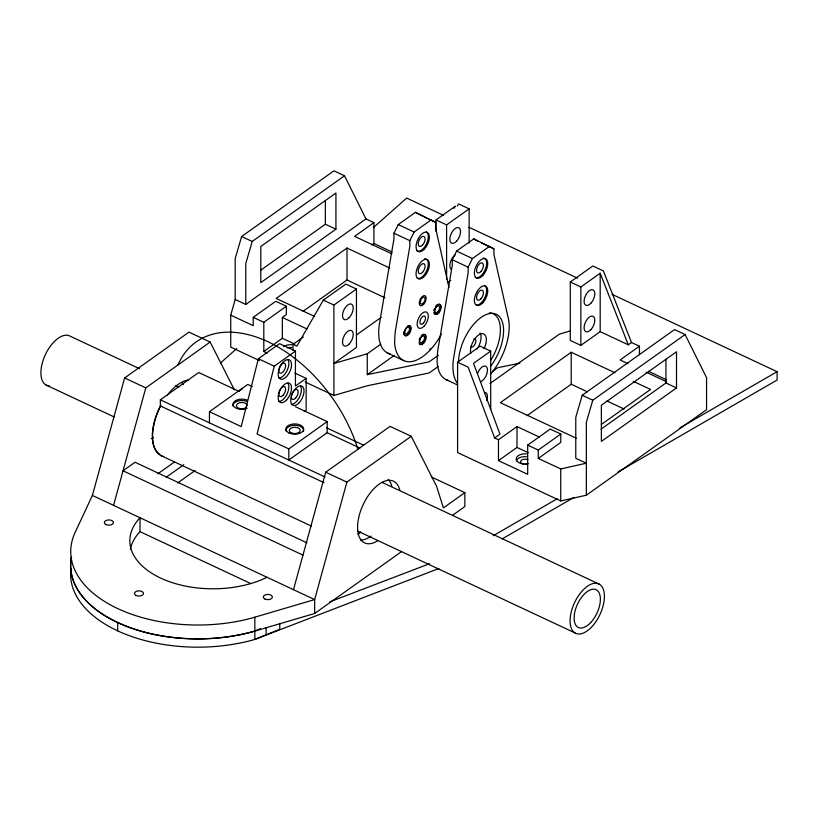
<?xml version="1.0" encoding="UTF-8"?>
<svg xmlns="http://www.w3.org/2000/svg" width="818" height="818" viewBox="0 0 818 818"><rect width="100%" height="100%" fill="white"/><g stroke="black" fill="none" stroke-linecap="round" stroke-linejoin="round"><path stroke-width="1.23" d="M279.787 623.347L279.787 629.308L254.848 639.42A127.772 73.804 0 0 1 117.69 630.862L117.69 622.518A126.187 72.884 0 0 1 71.473 557.089M130.379 549.215A83.119 48.006 0 0 1 140.011 531.649L140.021 517.753A83.119 48.006 0 0 0 160.604 578.06A83.119 48.006 0 0 0 267.026 577.273M238.999 391.393L198.702 372.507L160.348 399.818L160.348 405.943L323.969 482.64M209.439 422.824L209.449 411.699L247.803 384.399L252.333 386.525M431.454 476.996L464.849 492.64L443.397 507.927L436.618 486.373L411.249 436.291L346.873 482.119L314.654 599.594L254.858 617.171L254.848 639.42L438.877 568.5M266.085 634.543L266.085 627.396M327.18 421.597L288.826 448.908L288.815 460.033L327.169 432.722L327.18 421.597L295.431 406.72M209.449 411.699L241.198 426.587L258.386 358.744L279.572 343.662L295.451 351.096L295.431 386.024L306.167 378.386L294.828 373.069M306.167 378.386L306.147 410.207L304.204 411.587M71.319 558.254A126.974 73.344 0 0 0 125.808 626.026A126.974 73.344 0 0 0 254.858 631.077L314.644 613.5L314.654 599.594L92.393 495.432L124.612 377.957L188.989 332.128L210.154 342.047L234.377 389.849M464.849 492.64L464.849 506.546L452.415 515.401M612.079 294.347L777.1 371.689L777.1 380.033L618.06 471.925M295.451 351.096L274.255 366.188L257.077 434.031L288.826 448.908M113.559 505.35L145.788 387.875L210.154 342.047M293.488 589.666L325.707 472.201L390.074 426.372L411.249 436.291M259.398 360.554L230.748 347.129L230.737 315.145L235.185 299.49L235.185 258.6L241.627 236.504L333.938 170.829L344.511 175.788L365.983 218.927L373.918 222.639L373.918 243.498L371.883 244.95M344.511 175.788L252.21 241.453L245.768 263.56L245.768 304.449L235.185 299.49M490.708 409.532L490.698 351.116L480.125 346.167L457.579 362.2L457.589 452.599L560.749 500.933L586.353 495.197L706.568 409.675L706.568 377.681L685.095 334.552L674.513 329.593L582.212 395.268L575.77 417.364L575.77 458.254L586.353 463.213L560.739 468.949L538.264 458.407L538.264 450.064L560.8 434.031L550.217 429.072L527.682 445.104L527.682 474.317L498.469 460.626L498.469 439.767L517.007 426.577L539.481 437.109M685.095 334.552L592.784 400.217L586.353 422.323L586.353 495.197M92.393 495.432L74.939 532.845A126.974 73.344 0.1 0 0 117.751 608.602A126.974 73.344 0.1 0 0 254.889 617.201M390.196 353.959A44.673 22.986 -64.9 0 1 379.327 324.552L393.959 238.836L393.959 233.232L398.254 224.572L415.421 212.353L435.585 222.291L435.585 227.946L448.959 287.455M441.464 334A44.673 22.986 -64.9 0 1 411.832 361.525A44.673 22.986 -64.9 0 1 394.593 341.904L395.196 331.985L409.828 246.279L409.828 240.666L414.123 232.005L431.291 219.786M448.53 380.482A44.673 22.986 -64.9 0 1 437.057 360.983L437.661 351.065L452.293 265.349L452.293 259.746L456.587 251.085L473.765 238.866L493.929 248.815L493.929 254.459L507.855 316.454A44.673 22.986 -64.9 0 1 490.411 374.399M457.374 383.233A44.673 22.986 -64.9 0 1 453.54 358.499L468.162 272.793L468.162 267.179L472.456 258.519L489.634 246.3M380.759 344.194L367.272 353.785L333.897 363.478L356.444 347.445L356.444 289.03L345.861 284.071L323.314 300.114L296.873 346.126L293.018 344.327L293.018 350.462M454 208.334L455.34 206.177L436.025 219.93L436.025 231.351M457.221 206.044L458.561 203.887L469.143 208.846L469.143 243.13M220.574 362.906L236.801 348.54M373.274 227.66L406.669 198.079L443.601 215.39M260.513 270.349L325.349 224.224L325.349 200.533M335.932 229.183L260.799 282.629L260.799 246.474L335.932 193.017L335.932 229.183L325.349 224.224M245.768 304.449L365.983 218.927M373.918 222.639L354.603 236.382L391.904 253.866M389.562 267.967L347.006 248.028L276.167 298.427L314.122 316.208M230.737 315.145L253.222 325.676L253.222 317.333L275.768 301.3L286.351 306.249L286.351 314.593L282.343 317.445L282.343 338.304L263.805 351.495L267.179 353.069M263.805 351.495L263.805 322.292L286.351 306.249M302.864 311.423L347.016 280.012L347.006 248.028M438.346 366.413L429.143 372.967L367.272 385.769L333.908 395.462L333.897 305.063L356.444 289.03M446.608 279.49L446.597 224.889L469.143 208.846M293.018 344.327L303.325 336.996M238.508 391.393L242.588 388.478M157.854 473.806L174.469 461.976M356.546 334.879L381.188 317.353M166.299 477.17L183.805 464.696M447.63 282.568L450.708 280.38M177.618 483.009L195.134 470.534M367.272 353.785L367.272 374.644L394.235 355.462M438.346 355.288L429.143 361.832L367.272 374.644M580.872 345.38L580.862 286.975L600.187 273.232L600.187 331.638L580.872 345.38L570.289 340.431L570.289 282.016L592.825 265.983L603.408 270.942L631.506 342.517L639.441 346.229L639.441 354.818M490.698 351.116L473.53 363.335L499.982 434.143L494.614 437.957L468.162 367.159L457.579 362.2M492.477 371.392L497.589 367.752L519.859 363.141M489.962 383.53L559.461 334.092L570.187 330.973M614.911 372.732L571.209 352.261L500.36 402.661L576.271 438.223M527.058 415.656L571.209 384.245L571.209 352.261M600.187 331.638L628.285 344.807L631.506 342.517M639.441 346.229L620.116 359.981L628.03 363.683M498.469 460.626L517.007 447.436L517.007 426.577M314.644 613.5L401.658 551.536M538.264 458.407L560.8 442.374L560.8 434.031M601.281 424.501L650.555 389.44L633.306 381.352M601.087 429.113L665.934 382.988L665.934 359.296M676.517 387.936L601.373 441.393L601.373 405.237L676.506 351.781L676.517 387.936L665.934 382.988M493.264 535.698L557.324 498.683M679.911 427.845L777.1 371.689M502.099 538.929L573.888 497.456M260.472 628.643L254.858 631.077A127.772 73.804 0 0 1 117.69 622.518M329.654 601.905L429.378 563.786M468.99 227.281L577.457 278.12M570.289 282.016L580.862 286.975M436.025 219.93L446.597 224.889M481.454 242.966L493.929 248.815M426.515 218.048L415.421 212.353M428.785 219.112L435.585 222.291M456.587 251.085L472.456 258.519M398.254 224.572L414.123 232.005M452.293 259.746L468.162 267.179M393.959 233.232L409.828 240.666M648.48 371.331L666.568 379.808M373.918 243.498L392.006 251.975M646.118 372.159L666.465 381.699M571.209 384.245L587.314 391.791M606.864 400.953L624.114 409.031M347.016 280.012L384.961 297.793M582.212 395.268L592.784 400.217M241.627 236.504L252.21 241.453M323.314 300.114L333.897 305.063M446.26 379.685L457.589 385.002M387.916 353.171L403.785 360.605M282.343 317.445L307.067 329.03M527.682 445.104L538.264 450.064M253.222 317.333L263.805 322.292M517.007 447.436L528.244 452.702M282.343 338.304L294.705 344.092M494.614 437.957L498.469 439.767M258.386 358.744L274.255 366.188M305.247 382.037L333.908 395.462M326.658 427.875L363.509 445.145M326.484 432.395L359.869 448.039M139.53 368.703L70.205 336.208A27.25 14.008 -64.9 0 0 44.448 356.74A27.25 14.008 -64.9 0 0 49.479 385.963M175.359 385.493L178.825 387.118M382.18 482.426L599.4 584.236A27.25 14.008 -64.9 0 1 591.69 626.936A27.25 14.008 -64.9 0 1 570.667 614.655A27.25 14.008 -64.9 0 1 599.4 584.236M124.612 377.957L145.788 387.875M325.707 472.201L346.873 482.119M160.348 399.818L324.971 476.966M45.92 384.961L114.091 416.914M357.885 531.168L575.105 632.979M160.481 455.35L311.28 526.025M306.873 542.804L135.031 462.262L123.037 470.8L302.967 555.125M140.011 531.649L250.86 583.602M473.765 238.866L478.049 241.371M600.187 273.232L628.285 344.807M560.739 468.949L560.749 500.933M177.966 364.961A123.794 78.497 54.5 0 1 267.956 341.74A123.794 78.497 54.5 0 1 357.895 449.286M117.69 630.862A126.187 72.884 0 0 1 70.9 568.919M377.916 540.606A34.07 17.515 -64.9 0 1 357.609 528.765A34.07 17.515 -64.9 0 1 375.687 486.966A34.07 17.515 -64.9 0 1 399.767 490.084M388.131 479.276A34.07 17.515 -64.9 0 1 391.832 486.373M371.086 536.127A34.07 17.515 -64.9 0 1 360.36 540.044M360.636 532.068A39.346 20.225 -64.9 0 1 357.855 534.246M153.406 437.732A34.07 17.515 -64.9 0 1 151.218 438.693M181.749 382.548A34.07 17.515 -64.9 0 1 183.304 384.46M159.807 454.215A40.716 20.931 -64.9 0 1 160.901 405.114M167.373 395.063A40.716 20.931 -64.9 0 1 188.396 380.002M360.288 532.303A42.72 21.953 -64.9 0 1 358.529 533.776M163.692 456.618A42.72 21.953 -64.9 0 1 160.502 406.035M279.235 368.049A5.45 2.802 -64.9 0 1 285.022 363.601A5.45 2.802 -64.9 0 1 282.803 372.108A5.45 2.802 -64.9 0 1 278.887 369.368M246.832 406.924A5.45 3.149 0 0 1 238.058 407.906A5.45 3.149 0 0 1 239.469 402.814A5.45 3.149 0 0 1 247.271 405.319M287.987 359.705A10.603 5.45 -64.9 0 1 286.924 370.912A10.603 5.45 -64.9 0 1 278.866 378.028M287.977 383.141A10.603 5.45 -64.9 0 1 286.913 394.348A10.603 5.45 -64.9 0 1 278.856 401.454M247.067 408.407A8.886 5.133 0 0 1 235.144 407.609A8.886 5.133 0 0 1 235.461 400.677A8.886 5.133 0 0 1 247.445 400.268M285.932 430.974A8.886 5.133 0 0 1 295.012 425.309A8.886 5.133 0 0 1 303.55 431.25M233.018 406.168A8.886 5.133 0 0 1 237.619 401.127A8.886 5.133 0 0 1 247.445 401.658M300.492 386.055A10.562 5.429 -64.9 0 1 299.429 397.211A10.562 5.429 -64.9 0 1 291.402 404.296M438.1 304.255A5.47 2.812 -64.9 0 1 439.644 310.625A5.47 2.812 -64.9 0 1 433.877 312.721M433.877 310.411A5.47 2.812 -64.9 0 1 434.225 309.092M435.483 306.566A5.47 2.812 -64.9 0 1 437.211 304.736M408.049 325.636A5.47 2.812 -64.9 0 1 410.135 330.697A5.47 2.812 -64.9 0 1 404.716 335.472M404.174 334.94A5.47 2.812 -64.9 0 1 403.826 331.791M421.29 335.687A5.47 2.812 -64.9 0 1 425.421 335.533A5.47 2.812 -64.9 0 1 423.642 342.374A5.47 2.812 -64.9 0 1 419.205 343.713M419.194 339.255A5.47 2.812 -64.9 0 1 419.746 337.936M426.352 231.954A10.562 5.429 -64.9 0 1 426.362 244.142A10.562 5.429 -64.9 0 1 416.945 250.85M424.389 258.866A10.562 5.429 -64.9 0 1 427.303 269.194A10.562 5.429 -64.9 0 1 417.436 278.345M451.393 269.5A8.517 4.387 -64.9 0 1 450.237 262.752A8.517 4.387 -64.9 0 1 455.186 254.93M283.509 346.607A8.855 5.112 0 0 1 291.781 344.777M287.22 347.834A8.855 5.112 0 0 1 291.781 347.558M430.994 348.335A8.855 5.112 0 0 1 429.777 349.47M458.52 361.597A35.767 18.405 -64.9 0 1 478.233 319.674A35.767 18.405 -64.9 0 1 502.671 323.008A35.767 18.405 -64.9 0 1 490.831 366.004M473.837 338.928A4.427 2.28 -64.9 0 1 475.33 343.56A4.427 2.28 -64.9 0 1 470.698 346.464M483.326 258.038A10.603 5.46 -64.9 0 1 485.289 269.419A10.603 5.46 -64.9 0 1 475.258 277.404M484.716 285.707A10.603 5.46 -64.9 0 1 485.289 296.689A10.603 5.46 -64.9 0 1 476.649 305.063M470.728 353.54A12.607 6.483 -64.9 0 1 480.463 334.01A12.607 6.483 -64.9 0 1 484.021 348.693M479.992 332.895A12.607 6.483 -64.9 0 1 477.088 349.02M489.399 312.895A34.918 17.965 -64.9 0 1 490.626 360.431M484.798 392.415A8.517 4.387 -64.9 0 1 486.761 400.513M477.467 373.744A8.517 4.387 -64.9 0 1 484.389 366.004A8.517 4.387 -64.9 0 1 487.16 372.711A8.517 4.387 -64.9 0 1 480.728 381.628M528.203 463.734A8.855 5.112 0 0 1 516.23 459.481A8.855 5.112 0 0 1 526.434 453.908M527.641 463.806A4.427 2.556 0 0 1 525.493 464.276M524.338 464.266A4.427 2.556 0 0 1 520.994 460.698A4.427 2.556 0 0 1 527.835 459.747M516.291 460.933A8.855 5.112 0 0 1 526.434 456.689M136.136 595.494A4.53 2.618 0 0 0 143.457 593.868A4.53 2.618 0 0 0 137.363 591.015A4.53 2.618 0 0 0 136.136 595.494M105.972 524.543A4.53 2.618 0 0 0 113.354 522.999A4.53 2.618 0 0 0 107.352 520.074A4.53 2.618 0 0 0 105.972 524.543M264.991 599.062A4.53 2.618 0 0 0 272.312 597.447A4.53 2.618 0 0 0 266.218 594.584A4.53 2.618 0 0 0 264.991 599.062M291.341 432.886A5.45 3.149 0 0 0 300.155 430.943A5.45 3.149 0 0 0 292.824 427.497A5.45 3.149 0 0 0 291.341 432.886M289.173 433.039A8.886 5.133 0 0 0 303.55 429.859A8.886 5.133 0 0 0 291.597 424.256A8.886 5.133 0 0 0 289.173 433.039M286.576 376.525A10.603 5.45 -64.9 0 0 289.572 359.91A10.603 5.45 -64.9 0 0 278.396 371.75A10.603 5.45 -64.9 0 0 286.576 376.525M286.566 399.951A10.603 5.45 -64.9 0 0 289.562 383.335A10.603 5.45 -64.9 0 0 278.386 395.176A10.603 5.45 -64.9 0 0 286.566 399.951M299.091 402.804A10.562 5.429 -64.9 0 0 302.077 386.26A10.562 5.429 -64.9 0 0 290.952 398.049A10.562 5.429 -64.9 0 0 299.091 402.804M283.079 395.247A5.45 2.802 -64.9 0 0 284.623 386.709A5.45 2.802 -64.9 0 0 278.877 392.793A5.45 2.802 -64.9 0 0 283.079 395.247M295.615 398.131A5.45 2.802 -64.9 0 0 297.159 389.593A5.45 2.802 -64.9 0 0 291.412 395.677A5.45 2.802 -64.9 0 0 295.615 398.131M424.072 326.188A8.855 4.56 -64.9 0 0 426.72 312.251A8.855 4.56 -64.9 0 0 417.344 321.985A8.855 4.56 -64.9 0 0 424.072 326.188M438.632 313.13A5.47 2.812 -64.9 0 0 440.176 304.562A5.47 2.812 -64.9 0 0 434.409 310.666A5.47 2.812 -64.9 0 0 438.632 313.13M408.571 334.511A5.47 2.812 -64.9 0 0 410.115 325.942A5.47 2.812 -64.9 0 0 404.358 332.047A5.47 2.812 -64.9 0 0 408.571 334.511M423.601 304.347A5.47 2.812 -64.9 0 0 425.145 295.779A5.47 2.812 -64.9 0 0 419.378 301.883A5.47 2.812 -64.9 0 0 423.601 304.347M423.601 343.284A5.47 2.812 -64.9 0 0 425.145 334.726A5.47 2.812 -64.9 0 0 419.389 340.82A5.47 2.812 -64.9 0 0 423.601 343.284M423.366 277.282A10.562 5.429 -64.9 0 0 428.111 260.288A10.562 5.429 -64.9 0 0 416.638 269.94A10.562 5.429 -64.9 0 0 423.366 277.282M424.44 248.999A10.562 5.429 -64.9 0 0 427.405 232.455A10.562 5.429 -64.9 0 0 416.28 244.255A10.562 5.429 -64.9 0 0 424.44 248.999M423.325 303.192A3.742 1.933 -64.9 0 0 424.378 297.323A3.742 1.933 -64.9 0 0 420.432 301.505A3.742 1.933 -64.9 0 0 423.325 303.192M437.824 311.719A3.742 1.933 -64.9 0 0 438.877 305.85A3.742 1.933 -64.9 0 0 434.931 310.032A3.742 1.933 -64.9 0 0 437.824 311.719M422.794 341.883A3.742 1.933 -64.9 0 0 423.847 336.014A3.742 1.933 -64.9 0 0 419.9 340.196A3.742 1.933 -64.9 0 0 422.794 341.883M407.763 333.1A3.742 1.933 -64.9 0 0 408.826 327.231A3.742 1.933 -64.9 0 0 404.869 331.413A3.742 1.933 -64.9 0 0 407.763 333.1M423.438 323.12A4.427 2.28 -64.9 0 0 424.685 316.177A4.427 2.28 -64.9 0 0 420.012 321.126A4.427 2.28 -64.9 0 0 423.438 323.12M422.538 245.073A5.45 2.802 -64.9 0 0 424.082 236.525A5.45 2.802 -64.9 0 0 418.335 242.609A5.45 2.802 -64.9 0 0 422.538 245.073M422.538 272.343A5.45 2.802 -64.9 0 0 424.082 263.795A5.45 2.802 -64.9 0 0 418.335 269.879A5.45 2.802 -64.9 0 0 422.538 272.343M456.577 241.198A8.517 4.387 -64.9 0 0 458.98 227.844A8.517 4.387 -64.9 0 0 450.002 237.353A8.517 4.387 -64.9 0 0 456.577 241.198M349.245 343.979A8.517 4.387 -64.9 0 0 351.648 330.636A8.517 4.387 -64.9 0 0 342.67 340.145A8.517 4.387 -64.9 0 0 349.245 343.979M349.245 317.558A8.517 4.387 -64.9 0 0 351.648 304.214A8.517 4.387 -64.9 0 0 342.67 313.713A8.517 4.387 -64.9 0 0 349.245 317.558M482.773 275.543A10.603 5.46 -64.9 0 0 485.769 258.928A10.603 5.46 -64.9 0 0 474.593 270.768A10.603 5.46 -64.9 0 0 482.773 275.543M482.773 302.813A10.603 5.46 -64.9 0 0 485.769 286.198A10.603 5.46 -64.9 0 0 474.593 298.038A10.603 5.46 -64.9 0 0 482.773 302.813M480.872 271.586A5.45 2.802 -64.9 0 0 482.416 263.038A5.45 2.802 -64.9 0 0 476.669 269.122A5.45 2.802 -64.9 0 0 480.872 271.586M480.882 298.856A5.45 2.802 -64.9 0 0 482.416 290.308A5.45 2.802 -64.9 0 0 476.669 296.392A5.45 2.802 -64.9 0 0 480.882 298.856M590.841 329.705A8.517 4.387 -64.9 0 0 593.244 316.361A8.517 4.387 -64.9 0 0 584.267 325.871A8.517 4.387 -64.9 0 0 590.841 329.705M590.841 303.284A8.517 4.387 -64.9 0 0 593.244 289.94A8.517 4.387 -64.9 0 0 584.267 299.439A8.517 4.387 -64.9 0 0 590.841 303.284M590.647 622.631A20.849 10.716 -64.9 0 0 596.547 589.962A20.849 10.716 -64.9 0 0 574.563 613.234A20.849 10.716 -64.9 0 0 590.647 622.631"/></g></svg>
